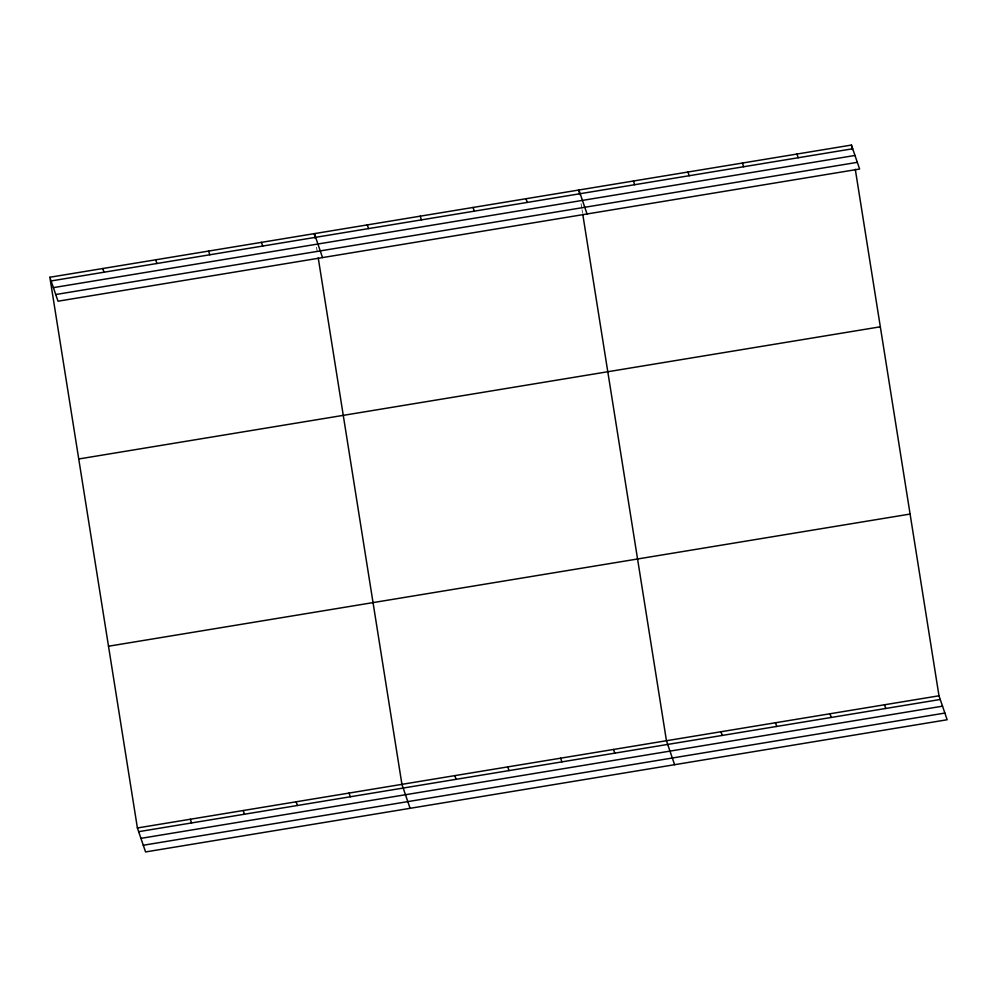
<?xml version="1.0" encoding="UTF-8"?>
<svg xmlns="http://www.w3.org/2000/svg" width="997" height="997" viewBox="0 0 997 997"><rect width="100%" height="100%" fill="white"/><g stroke="black" fill="none" stroke-linecap="round" stroke-linejoin="round"><path stroke-width="0.75" stroke-dasharray="4.99 3.74" d="M581.064 203.637L581.787 208.186M582.024 209.694L582.51 212.722M316.535 247.256L317.258 251.805"/><path stroke-width="1.5" d="M49.85 277.253L851.438 145.064L859.601 169.029L58.013 301.206L49.85 277.253L137.399 827.971L145.562 851.937L947.15 719.747L938.987 695.794L855.289 169.303M51.109 280.942L852.697 148.765M53.389 287.635L854.977 155.457M55.732 294.526L857.32 162.337M78.738 458.981L880.326 326.804M108.511 646.23L910.099 514.053M137.399 827.971L938.987 695.794M138.658 831.672L940.246 699.483M140.938 838.352L942.526 706.175M143.281 845.244L944.869 713.067M796.927 154.049L798.186 157.75M742.416 163.047L743.675 166.736M884.489 704.779L885.747 708.468M687.918 172.032L689.176 175.734M829.978 713.765L831.236 717.466M633.407 181.018L634.665 184.719M775.467 722.75L776.725 726.452M587.059 213.969L578.896 190.003L579.618 194.552M720.956 731.736L722.214 735.437M525.992 198.727L527.251 202.428M674.608 764.699L666.457 740.734L582.747 214.243M473.089 207.451L474.348 211.152M613.554 749.457L614.813 753.146M420.186 216.175L421.444 219.876M560.638 758.181L561.897 761.87M367.282 224.898L368.541 228.6M507.735 766.905L508.993 770.594M322.53 257.587L314.379 233.622L315.102 238.171M454.831 775.629L456.09 779.33M261.463 242.358L262.722 246.047M410.091 808.318L401.928 784.352L318.23 257.862M208.56 251.082L209.819 254.771M349.025 793.076L350.283 796.777M155.657 259.806L156.915 263.495M296.121 801.8L297.38 805.501M102.753 268.529L104.012 272.218M243.218 810.524L244.477 814.225M190.315 819.247L191.574 822.949M851.438 145.064L852.161 149.612"/></g></svg>
